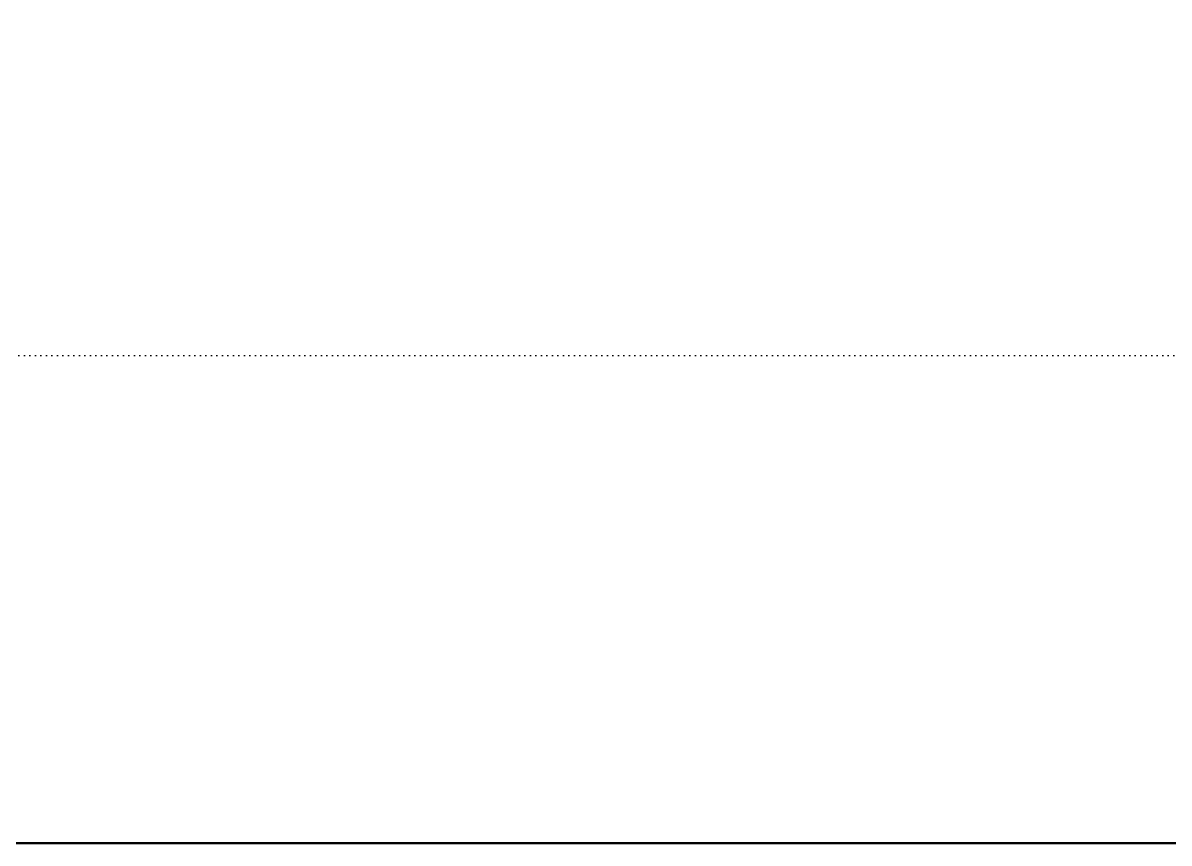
# Model space of a CAD drawing. Header units: millimetres. Extents: x 1852829 to 1882754, y -270850 to -231658.
# Drawn here: x 1865617 to 1866299, y -249346 to -248858 of the extents above; entities that cross this region are included whole.
import ezdxf

# ---------------------------------------------------------------- set-up
doc = ezdxf.new("R2010")
doc.units = ezdxf.units.MM
doc.linetypes.add('izdüşüm arka', pattern=[3.174999999999999, 0, -3.174999999999999])
doc.layers.add('a_izdüşüm_arka', color=251, linetype='izdüşüm arka', lineweight=30)
doc.layers.add('a_çerçeve_line', color=7, linetype='Continuous', lineweight=50)

msp = doc.modelspace()

# ---------------------------------------------------------------- linework, layer by layer
at = {"layer": 'a_izdüşüm_arka'}
msp.add_lwpolyline([(1864722.710147537, -246606.279066012), (1867202.710147536, -246606.279066012), (1867202.710147536, -249056.2790660121), (1864722.710147537, -249056.2790660121)], close=True, dxfattribs=at)
at = {"layer": 'a_çerçeve_line'}
msp.add_lwpolyline([(1872123.904255825, -249346.4948289079), (1872123.904255825, -246346.4948289079), (1853005.390146533, -246346.4948289079), (1853005.390146533, -249346.4948289079)], close=True, dxfattribs=at)

doc.saveas('drawing.dxf')
